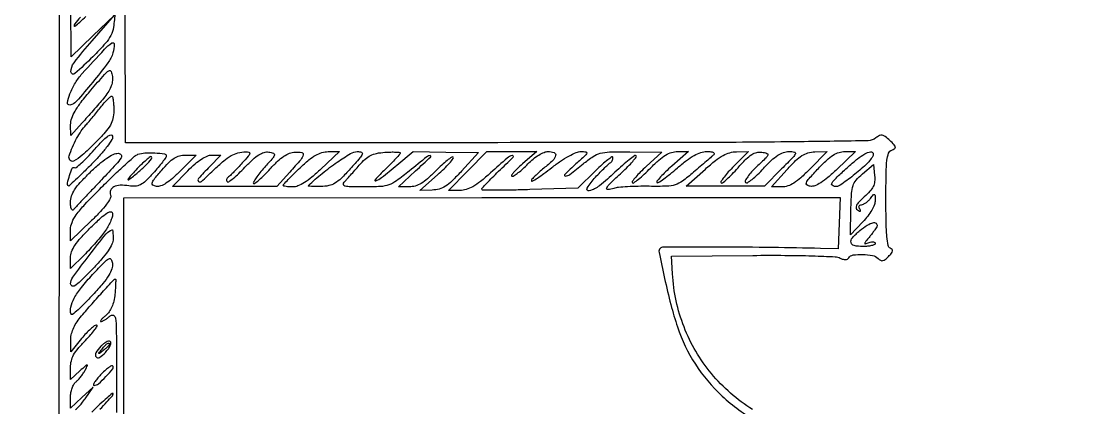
# Model space of a CAD drawing. Extents: x 48 to 647, y 19 to 617.
# Drawn here: x 48.2 to 352, y 223.8 to 332.7 of the extents above; entities that cross this region are included whole.
import ezdxf

# ---------------------------------------------------------------- set-up
doc = ezdxf.new("R2010")
doc.units = 0

msp = doc.modelspace()

# ---------------------------------------------------------------- linework, layer by layer
for points in [[(129.254687, 546.763278, -0.000001), (62.367793, 546.881024, -0.027436)], [(583.031247, 392.39973, 0.000002), (583.104035, 414.370443, 0.000041)], [(254.398569, 223.170549, -0.079014), (242.769695, 233.37663, -0.080703), (235.058416, 246.486247, -0.078321), (231.790348, 261.5), (231.5, 266.5), (254.417069, 266.695771, -0.003753), (263.493398, 266.705173, -0.006002), (271.243918, 266.561972, -0.002995), (277.705148, 266.326239, -0.112708), (279.10638, 265.943067, 0.042893), (279.904086, 265.600464, 0.085859), (280.580575, 265.49917, 0.116527), (281.114272, 265.638106, 0.133418), (281.498329, 265.997296, -0.221095), (282.721416, 266.802184, -0.042888), (285.430471, 266.967975, -0.044194), (288.207307, 266.653045, -0.147081), (289.807143, 265.792857, 0.079196), (290.489861, 265.297858, 0.170729), (291.125232, 265.214096, 0.120344), (291.826498, 265.549959, 0.030705), (292.757143, 266.412755, 0.024428), (293.536539, 267.314089, 0.11353), (293.82637, 267.932877, 0.23231), (293.715764, 268.376056, 0.12938), (293.25, 268.703231, -0.26616), (292.632925, 269.442577, -0.021186), (292.282184, 272.06667, -0.017826), (292.061376, 276.087511, -0.004803), (292, 282.476345, -0.003614), (292.054001, 289.948252, -0.025965), (292.293078, 293.544954, -0.059204), (292.770327, 295.524616, -0.215642), (293.657412, 296.422031, 0.057683), (294.479057, 296.851509, 0.303646), (294.660372, 297.299837, 0.142077), (294.338411, 297.907035, 0.012741), (293.094235, 299.126833, 0.023667), (291.817948, 300.207737, 0.118781), (290.968919, 300.585789, 0.161015), (290.17911, 300.477043, 0.054561), (289.186823, 299.847813, -0.165571), (286.971973, 299.049401, -0.001296), (267.783052, 298.757225, -0.002721), (238.87555, 298.549335, -0.000438), (182.5, 298.5), (77.5, 298.5), (77.252585, 413.75)], [(74.593574, 335.300113, -0.017228), (74.097236, 331.063562, -0.079133), (73.347294, 328.714426, -0.067643), (71.856072, 326.544193, -0.010548), (68.270895, 322.758553, -0.016652), (63.220606, 317.975841, -0.63386), (62.119308, 318.447964, -0.177643), (62.976051, 321.070903, -0.011816), (68.108563, 327.277485), (74.37436, 334.5), (68.257947, 328.601332), (62.141534, 322.702664), (62.086296, 337.601332)], [(64.7625, 333.90409, 0.00538), (63.197738, 332.001183, 0.170996), (63, 331.439894, 0.632371), (63.229739, 331.330886, 0.011058), (64.590349, 332.49293, 0.013798), (66.336176, 334.140848, 0.007295)], [(77, 173.989361), (77, 282.978722), (178.043828, 282.990294), (279.087657, 283.001867), (278.793828, 275.750933), (278.5, 268.5), (273.5, 268.643082, 0.004105), (260.047137, 268.917532, 0.002832), (244.808688, 269.016959, 0.000331), (229.164394, 269.020094, 0.198793), (228.348647, 268.681981, 0.251719), (228.002562, 267.531497, 0.003544), (229.54715, 260.215601, 0.010302), (231.325464, 252.813036, 0.015873), (233.196351, 246.5, 0.063785), (238.237626, 235.990018, 0.062181), (245.801452, 226.9889, 0.059547), (255.66894, 219.812605, 0.05055)], [(63.41925, 223.179677, 0.022838), (64.247651, 223.954688, 0.024397), (65.177017, 225.005313, 0.018072), (66.102403, 226.25), (68.340995, 229.5), (65.170497, 226.562909), (62, 223.625818), (62, 226.690464, -0.045215), (62.114896, 227.958422, -0.040558), (62.456663, 229.233867, -0.042854), (62.958173, 230.331626, -0.091222), (63.554596, 231.045311, 0.034949), (64.228152, 231.688826, 0.018739), (64.970109, 232.568174, 0.018572), (65.663163, 233.526251, 0.027559), (66.190314, 234.417756, 0.010763), (66.77547, 235.606662, 0.621124), (66.656765, 235.754731, 0.129604), (66.256183, 235.549048, 0.002879), (64.635717, 234.075686), (62, 231.651372), (62, 235.037834, -0.058989), (62.222518, 236.917367, -0.066571), (62.877208, 238.612193, -0.050202), (64.119232, 240.420291, -0.018454), (66.208208, 242.712148, 0.012422), (67.745655, 244.358582, 0.02521), (68.853836, 245.740444, 0.03447), (69.468577, 246.728407, 0.565443), (69.305203, 247, 0.164419), (68.705538, 246.797329, 0.020007), (67.620516, 245.898438, 0.02201), (66.384913, 244.686153, 0.016485), (65.130525, 243.25), (62.067061, 239.5), (62.03353, 242.673275, -0.058142), (62.199102, 244.235557, -0.043471), (62.725471, 245.886581, -0.040086), (63.585375, 247.556025, -0.033647), (64.747377, 249.173275, -0.006949), (67.654288, 252.595178, -0.005387), (70.910481, 256.241956, -0.001158), (74.173519, 259.801503, -0.20962), (74.626182, 260, -0.416361), (74.737596, 259.887766, -0.004973), (74.717969, 258.751562, -0.011194), (74.649859, 257.379701, -0.006664), (74.510471, 255.75, -0.031692), (74.192149, 253.802431, -0.045082), (73.648317, 252.136177, -0.05142), (72.891253, 250.77741, -0.069567), (71.934138, 249.75, 0.016666), (71.159597, 249.077194, 0.039207), (70.641396, 248.514062, 0.09092), (70.45004, 248.150202, 0.505958), (70.560475, 248, 0.118036), (70.973005, 248.098762, 0.02317), (71.640806, 248.477845, 0.023405), (72.394478, 249.003963, 0.019835), (73.140009, 249.626707, -0.292531), (74.078136, 249.784251, -0.262973), (74.684543, 248.992652, -0.03299), (74.903055, 246.022557, -0.001871), (74.9375, 236.815354), (74.9375, 222.377294)], [(70.299264, 223.275194, 0.01004), (72.2375, 225.325869, 0.005337), (73.806519, 227.091651, 0.180882), (74, 227.608978, 0.628002), (73.776295, 227.716842, 0.008284), (72.2375, 226.449937, 0.012145), (70.302343, 224.71935, 0.006554), (68, 222.5)]]:
    msp.add_lwpolyline(points, format="xyb")
msp.add_lwpolyline([(58.988469, 543), (58.744235, 296.25), (58.5, 49.5)])
for points in [[(73.961962, 323.867369, -0.09149), (72.552251, 321.034671, -0.011121), (68.238764, 315.550585, -0.007932), (63.615274, 310.112214, -0.173371), (61.816221, 309.112935, -0.512397), (61.15432, 309.772127, -0.053382), (61.835951, 312.271503, -0.041062), (63.361077, 315.388967, -0.05001), (65.292957, 318, -0.002677), (71.566748, 324.839432, -0.0571), (73.649598, 326.62636, -0.611694), (74.333536, 326.250102, -0.062381)], [(71.301327, 310.99893, -0.002695), (69.996986, 309.468181, -0.001458), (68.37615, 307.597699, -0.001452), (66.714678, 305.70272, -0.002291), (65.277058, 304.087609), (62.054115, 300.5), (62.027058, 303.549966, -0.086019), (62.326018, 305.370709, -0.048805), (63.263637, 307.40497, -0.03306), (64.967708, 309.919903, -0.011347), (67.75, 313.330349, -0.002901), (71.55168, 317.728313, -0.071176), (72.771114, 318.776613, -0.455775), (73.421239, 318.584498, -0.08106), (73.801327, 317.191704, -0.064366), (73.765707, 315.702395, -0.05787), (73.356676, 314.213329, -0.049612), (72.545642, 312.666186, -0.029595)], [(74.2, 307.44937, -0.056834), (73.953366, 305.286616, -0.075945), (73.223979, 303.453507, -0.05007), (71.737957, 301.416866, -0.012188), (68.88416, 298.382703, -0.015462), (65.287374, 294.959159, -0.066592), (62.84939, 293.302612, -0.358068), (61.837172, 293.533068, -0.246993), (61.622062, 294.75, -0.023056), (62.557163, 297.269095, -0.02351), (63.714867, 299.674602, -0.024828), (65.008605, 301.807605, -0.038049), (66.35194, 303.5, 0.009418), (67.238984, 304.49491, 0.003873), (68.405266, 305.875183, 0.003831), (69.634302, 307.376032, 0.004907), (70.741389, 308.777218, -0.014666), (71.747473, 310.000709, -0.02477), (72.668791, 310.956466, -0.022472), (73.433099, 311.61245, -0.379185), (73.739449, 311.593884, -0.157364), (73.920697, 311.23991, -0.012599), (74.064713, 310.186456, -0.016058), (74.166447, 308.894059, -0.011611)], [(67.903358, 292.402491, -0.003265), (65.475294, 289.984436, -0.005446), (63.396126, 287.98476, -0.001191), (61.568688, 286.273295, -0.407245), (61.394294, 286.277344, -0.251838), (61.151905, 287.118083, -0.023489), (61.724989, 289.275045, -0.024081), (62.473533, 291.295451, -0.459046), (63.040176, 291.47517, 0.31542), (63.562089, 291.505219, 0.01395), (65.030383, 292.733176, 0.019264), (66.768057, 294.394427, 0.012069), (68.675827, 296.462009, -0.00974), (70.946854, 298.946402, -0.041539), (72.446551, 300.28238, -0.118232), (73.359163, 300.678297, -0.402595), (73.847369, 300.350332, -0.196836), (73.676424, 299.383051, -0.019632), (72.315898, 297.406624, -0.021493), (70.376447, 295.03324, -0.013209)], [(88.995516, 294.752881, -0.157714), (88.850015, 294.293682, -0.008061), (87.910463, 293.020699, -0.012201), (86.714404, 291.530534, -0.008491), (85.295422, 289.905237, -0.016045), (83.151287, 287.679825, -0.072137), (81.692373, 286.62083, -0.105439), (80.280171, 286.224275, -0.056192), (78.459603, 286.312843, 0.048057), (75.987867, 286.473325, 0.108625), (74.179219, 286.016111, 0.184799), (73.283644, 285.037876, 0.187721), (73.277428, 283.719419, -0.221572), (73.211366, 282.773029, -0.033225), (72.152354, 281.128853, -0.028096), (70.413928, 279.043082, -0.012759), (67.923145, 276.507629), (62, 270.778271), (62, 273.961716, -0.098384), (62.408435, 276.017354, -0.060047), (63.625308, 278.181536, -0.031875), (66.035037, 281.066401, -0.006259), (70.75, 285.908028, -0.005105), (74.211201, 289.304257, -0.007194), (77.370312, 292.255112, -0.004466), (80.073248, 294.664331, -0.093812), (81, 295.209822, -0.073029), (82.974573, 295.608283, -0.027609), (85.796952, 295.60297, -0.019893), (88.478383, 295.342408, -0.373023)], [(70.726466, 288, 0.000669), (67.938067, 285.057676, 0.00094), (65.458263, 282.424062, 0.000548), (63.373256, 280.196488, 0.01286), (62.799878, 279.55, -0.345618), (62.500765, 279.487668, -0.189773), (62.234964, 279.781338, -0.065787), (62.054662, 280.554326, -0.024448), (62, 281.671575, -0.080228), (62.288894, 283.460436, -0.064458), (63.1361, 285.21893, -0.042191), (64.740787, 287.27789, -0.012745), (67.508461, 290.121575, -0.015213), (70.038779, 292.446088, -0.029118), (72.226559, 294.124451, -0.03607), (74.059276, 295.183704, -0.113472), (75.435049, 295.5, -0.24939), (76.233213, 295.075489, -0.296724), (76.246851, 294.237806, -0.046002), (74.836952, 292.392984, -0.003847)], [(92.884751, 290.411067, -0.016839), (90.715263, 288.382988, -0.037752), (88.91101, 287.032397, -0.051482), (87.411473, 286.281524, -0.131395), (86.211781, 286.161067, -0.091216), (85.208093, 286.51967, -0.355509), (84.990634, 287.092931, -0.090314), (85.549325, 288.113863, -0.005745), (87.735456, 290.75, -0.019763), (89.670102, 292.854543, -0.055257), (91.22946, 294.109131, -0.074872), (92.725431, 294.772967, -0.067145), (94.408426, 295), (97.473684, 295)], [(110.437091, 292.765907, -0.005011), (109.241398, 291.475527, -0.005818), (108.077528, 290.272816, -0.005217), (107.07097, 289.277587, -0.034247), (106.52896, 288.82028, 0.070776), (106.20364, 288.502491, 0.097988), (106.022877, 288.138046, 0.119072), (106.012991, 287.78576, 0.145112), (106.169712, 287.496955, 0.364691), (106.604051, 287.459512, 0.0164), (107.893665, 288.432186, 0.021006), (109.449194, 289.799275, 0.012686), (111.179376, 291.539832, -0.0157), (113.407574, 293.754532, -0.045652), (115.121385, 295.083867, -0.069128), (116.569429, 295.748751, -0.110302), (117.922061, 295.84725, -0.048116), (119.233675, 295.521848, -0.394955), (119.493057, 295.022594, -0.109798), (119.033664, 294.165173, -0.004472), (116.706951, 291.509818, 0.01228), (115.37792, 289.944414, 0.02001), (114.338313, 288.546196, 0.014915), (113.597471, 287.389108, 0.343942), (113.642541, 287.024126, 0.381443), (113.999836, 287.003887, 0.011856), (115.220656, 288.023733, 0.017625), (116.680298, 289.396955, 0.010578), (118.319026, 291.122866, -0.019115), (120.394012, 293.234852, -0.040646), (122.181522, 294.664923, -0.053364), (123.796745, 295.52002, -0.08317), (125.331858, 295.854131, -0.058524), (127.212436, 295.72498, -0.436416), (127.638032, 295.049621, -0.11322), (126.92633, 293.702912, -0.006592), (123.823408, 290.19937), (120.146816, 286.156746), (105.451849, 286.166662), (90.756882, 286.176578), (95.086649, 290.588289, -0.01996), (97.110943, 292.492566, -0.035168), (98.945339, 293.871622, -0.043616), (100.561626, 294.727828, -0.100329), (101.904375, 295), (104.392334, 295), (101.196167, 291.702393, 0.007741), (98.071223, 288.376762, 0.403892), (98.09448, 287.572222, 0.396318), (98.909434, 287.556306, 0.007721), (102.25, 290.671936, -0.013142), (105.215605, 293.378339, -0.048627), (107.280838, 294.841132, -0.069471), (109.178954, 295.600084, -0.050272), (111.437091, 295.921053, -0.079338), (112.326842, 295.815923, -0.423315), (112.534906, 295.429534, -0.100899), (112.101694, 294.651487, -0.007037)], [(132.593516, 291, -0.01578), (130.069991, 288.759895, -0.033121), (127.948886, 287.219214, -0.043421), (126.152198, 286.29479, -0.097408), (124.653377, 286, -0.015768), (123.636201, 286.032087, -0.02578), (122.779429, 286.130719, -0.02359), (122.134058, 286.270527, -0.339815), (122, 286.445002, -0.190004), (122.113288, 286.732359, -0.002755), (123.395313, 288.090506, -0.007121), (124.929402, 289.652689, -0.004583), (126.75, 291.421822, -0.016828), (129.209539, 293.615136, -0.043467), (131.160371, 294.971973, -0.059312), (132.907482, 295.71548, -0.06926), (134.690139, 295.97682), (137.880279, 296)], [(140.891331, 291.101746, -0.014705), (138.350272, 288.429777, -0.059905), (136.584278, 287.055129, -0.083113), (134.849594, 286.370468, -0.046058), (132.583333, 286.101746, -0.00919), (131.109184, 286.090555, -0.01813), (129.939583, 286.145618, -0.019566), (129.128969, 286.245358, -0.620915), (129.083333, 286.393976, -0.018816), (133.015147, 289.840957, -0.018848), (137.192818, 292.980514, -0.015609), (140.97446, 295.434193, -0.134642), (142.891331, 295.978492, -0.083936), (144.040705, 295.794792, -0.432856), (144.279068, 295.272049, -0.081396), (143.61271, 294.189143, -0.004207)], [(155, 295.576178, -0.183544), (154.878359, 295.255973, -0.004071), (153.751563, 294.007551, -0.008686), (152.37878, 292.562483, -0.005697), (150.75, 290.943828, 0.010529), (147.878616, 288.034605, 0.794892), (148.095823, 287.70698, 0.079771), (149.731744, 288.637325, 0.004955), (154.059324, 292.181469), (158.618648, 295.991513), (167.834508, 295.863415), (177.050368, 295.735316), (172.275184, 290.475528, -0.0136), (169.616889, 287.702865, -0.051199), (167.742295, 286.196399, -0.076127), (166.018362, 285.420996, -0.060709), (164, 285.117094), (160.5, 285.018448), (165.495598, 289.430292, 0.011096), (167.370922, 291.162042, 0.018528), (168.859837, 292.71006, 0.013044), (169.954845, 294.002731, 0.382728), (169.93323, 294.400103, 0.364418), (169.530032, 294.435057, 0.014277), (168.247889, 293.47845, 0.019503), (166.70495, 292.156124, 0.011805), (164.979424, 290.479035, -0.017287), (162.684426, 288.296866, -0.046913), (160.874949, 286.972345, -0.065153), (159.240841, 286.266002, -0.07286), (157.541792, 286.039705), (154.5, 286.079411), (159.346747, 290.539705, 0.002786), (163.591981, 294.490361, 0.687328), (163.449036, 294.839514, 0.164647), (162.501958, 294.495415, 0.002166), (157.553041, 290.5, -0.013393), (153.983295, 287.748088, -0.071922), (151.818868, 286.603705, -0.072239), (149.423052, 286.121696, -0.013579), (144.942699, 286, -0.005445), (141.048533, 286.042411, -0.052582), (139.409777, 286.251406, -0.298261), (138.978907, 286.7055, -0.242065), (139.178571, 287.361278, 0.008328), (139.874741, 288.10276, 0.002167), (140.968748, 289.318117, 0.002203), (142.203397, 290.714064, 0.002249), (143.417167, 292.111278, -0.030291), (145.102412, 293.844655, -0.067439), (146.613873, 294.888134, -0.068574), (148.332277, 295.481784, -0.032224), (150.667167, 295.790057, -0.010872), (152.32851, 295.865038, -0.018172), (153.72723, 295.846879, -0.012586), (154.829464, 295.764617, -0.385315)], [(189.5, 292.52267, 0.012762), (188.037836, 291.19592, 0.026656), (186.984564, 290.076789, 0.040619), (186.419005, 289.285591, 0.570767), (186.553833, 289.037547, 0.158112), (187.143666, 289.205889, 0.017503), (188.294601, 290.039154, 0.019953), (189.623844, 291.162286, 0.014893), (191, 292.5, -0.029046), (192.499532, 293.877317, -0.033485), (194.08198, 295.00208, -0.036561), (195.557639, 295.766364, -0.101546), (196.696167, 296, -0.088598), (198.399395, 295.695808, -0.383888), (198.837694, 294.862576, -0.142796), (198.02168, 293.477832, -0.020292), (195.500029, 291.292632, 0.012424), (194.159248, 290.167182, 0.017591), (193.028167, 289.095728, 0.013784), (192.162745, 288.166237, 0.182515), (192.000029, 287.735377, 0.581908), (192.22417, 287.607989, 0.010156), (193.689071, 288.521348, 0.014201), (195.543759, 289.807238, 0.007732), (197.75, 291.484749, -0.017875), (200.207198, 293.275605, -0.02336), (202.581097, 294.722415, -0.024648), (204.643798, 295.722257, -0.100872), (206, 295.998589, -0.037884), (207.373389, 295.894297, -0.485405), (207.593727, 295.505389, -0.110232), (207.087259, 294.777522, -0.004008), (204.568347, 292.499218, 0.008794), (201.383437, 289.562618, 0.674663), (201.571269, 289.090545, 0.16752), (202.814943, 289.512206, 0.006909), (206.552059, 292.489146, -0.023882), (209.379468, 294.588646, -0.084776), (211.432241, 295.509827, -0.057963), (214.047906, 295.87008, -0.007218), (219.794912, 295.908218), (228.779721, 295.838144), (224.369407, 291.772859, 0.011492), (222.715802, 290.17679, 0.019107), (221.407228, 288.749146, 0.013783), (220.453121, 287.559915, 0.374682), (220.4786, 287.188067, 0.370686), (220.859891, 287.159251, 0.011556), (222.196697, 288.19172, 0.017417), (223.796926, 289.582787, 0.010524), (225.59792, 291.33428, -0.016524), (227.983744, 293.599467, -0.044598), (229.859997, 294.988514, -0.062371), (231.533511, 295.743027, -0.074886), (233.239657, 296), (236.28158, 296), (231.597349, 291.876775, 0.010529), (229.836923, 290.26014, 0.017594), (228.434782, 288.819075, 0.011838), (227.391924, 287.61275, 0.386302), (227.409023, 287.257644, 0.356288), (227.78869, 287.219217, 0.00907), (229.310362, 288.26428, 0.015338), (231.125136, 289.645642, 0.009354), (233.185288, 291.380869, -0.016281), (235.780797, 293.506259, -0.035777), (237.922757, 294.915916, -0.04746), (239.768681, 295.730725, -0.080382), (241.432824, 296, -0.023634), (242.591838, 295.945185, -0.080353), (243.321353, 295.755112, -0.24165), (243.560338, 295.460394, -0.262147), (243.45, 295.110673, -0.008532), (242.843008, 294.561579, -0.000868), (241.378601, 293.286082, -0.001085), (239.627614, 291.772963, -0.000865), (237.732472, 290.148142, -0.016804), (234.588653, 287.639908, -0.083374), (232.582919, 286.612349, -0.070387), (230.203291, 286.212335, -0.009961), (225.225772, 286.182077, 0.008715), (222.098316, 286.170857, 0.009875), (219.101013, 286.048595, 0.009179), (216.563947, 285.848068, 0.052573), (215.2433, 285.577221, -0.056509), (213.569967, 285.247707, -0.584741), (213.258304, 285.7091, -0.084899), (214.204958, 286.997802, -0.005783), (217.520453, 290.125618, 0.010991), (219.21704, 291.759893, 0.018285), (220.563403, 293.218047, 0.012695), (221.554905, 294.435155, 0.377434), (221.531559, 294.801774, 0.368822), (221.145676, 294.83221, 0.008533), (219.570529, 293.647055, 0.014855), (217.697673, 292.09559, 0.009001), (215.570967, 290.155561, -0.020863), (211.194212, 286.349181, -0.105963), (208.319803, 284.914473, -0.675799), (207.74439, 285.697049, -0.047652), (210.053833, 288.736137, -0.005751), (211.428485, 290.192486, -0.007744), (212.708001, 291.476772, -0.005543), (213.803758, 292.519666, -0.079176), (214.25, 292.81947, 0.106219), (214.537043, 293.035514, 0.06105), (214.779687, 293.396343, 0.056879), (214.944174, 293.838129, 0.060771), (215, 294.295741, 0.584637), (214.716021, 294.455597, 0.025638), (213.545545, 293.660566, 0.021592), (211.94954, 292.340379, 0.010888), (210.048665, 290.547933), (205.09733, 285.67105), (191.548665, 285.241514, -0.003725), (186.353431, 285.115542, -0.006218), (181.97992, 285.096489, -0.001551), (178.209329, 285.138651, -0.410036), (178, 285.350991, -0.186433), (178.132306, 285.693493, -0.003869), (179.395312, 287.06289, -0.008492), (180.92956, 288.646, -0.005548), (182.75, 290.421822, 0.005903), (186.851642, 294.428619, 0.737345), (186.625752, 294.856834, 0.133682), (185.176219, 294.154637, 0.00475), (180.5, 290, -0.014025), (177.638591, 287.551188, -0.039896), (175.47472, 286.07062, -0.057125), (173.615273, 285.270869, -0.073144), (171.773573, 285), (168.56832, 285), (174, 290.5), (179.43168, 296), (186.46584, 295.985123), (193.5, 295.970246)], [(249.093137, 291.857843, 0.012484), (247.544743, 290.230132, 0.020563), (246.329507, 288.770677, 0.015728), (245.462898, 287.561316, 0.358163), (245.501679, 287.164987, 0.381319), (245.892226, 287.14278, 0.013769), (247.131355, 288.185076, 0.019069), (248.617064, 289.611393, 0.01142), (250.276189, 291.410952, -0.014482), (252.527424, 293.822934, -0.05264), (254.1478, 295.148641, -0.085274), (255.548591, 295.758117, -0.098717), (257, 295.82123, -0.038113), (258.43866, 295.485091, -0.423239), (258.676577, 295.01006, -0.116136), (258.179741, 294.230935, -0.004046), (255.569589, 291.731167, 0.019013), (254.119107, 290.256317, 0.031173), (253.022488, 288.891095, 0.032793), (252.338043, 287.771807, 0.330942), (252.417909, 287.263745, 0.348446), (252.9443, 287.208215, 0.024665), (254.235152, 288.119663, 0.026364), (255.80072, 289.484017, 0.015978), (257.51073, 291.25, -0.017044), (259.713508, 293.515206, -0.044173), (261.487162, 294.940706, -0.062073), (263.06471, 295.731604, -0.085391), (264.624817, 296, -0.043743), (266.195754, 295.862301, -0.479688), (266.460238, 295.379775, -0.093487), (265.83617, 294.426337, -0.002957), (262.588476, 291.089826), (257.752135, 286.179653), (246.699717, 286.185399), (235.6473, 286.191145), (241.07365, 291.052279, -0.01456), (243.907909, 293.446303, -0.040908), (246.063064, 294.890881, -0.057446), (247.947667, 295.67432, -0.066686), (249.867647, 295.956706), (253.235294, 296)], [(270.5, 291, -0.015146), (267.976608, 288.58872, -0.04139), (266.013138, 287.097139, -0.05922), (264.309974, 286.277306, -0.082769), (262.646261, 286), (259.717338, 286), (264.108669, 290.898254, -0.015432), (266.534684, 293.441842, -0.052866), (268.319231, 294.863103, -0.075267), (269.996184, 295.605307, -0.059331), (271.962408, 295.898254), (275.424816, 296)], [(278.133823, 290.941564, -0.014541), (275.620579, 288.680284, -0.034296), (273.591896, 287.185458, -0.047048), (271.945116, 286.343893, -0.130715), (270.665179, 286.191564, -0.120559), (269.716369, 286.572139, -0.358739), (269.548635, 287.201406, -0.076662), (270.311117, 288.361644, -0.005297), (272.975167, 291.25, -0.016363), (275.309455, 293.570599, -0.045849), (277.132024, 294.979561, -0.065071), (278.762677, 295.74029, -0.076787), (280.443812, 296), (283.437289, 296)], [(288.29969, 294.67725, -0.068948), (286.340201, 292.261291, -0.02167), (282.796999, 289.22605, -0.015679), (279.091489, 286.503566, -0.20341), (277.449556, 286.169114, -0.134358), (276.820846, 286.486514, -0.312975), (276.70672, 286.974966, -0.095553), (277.212833, 287.768703, -0.011914), (278.660289, 289.226069, -0.006159), (279.929774, 290.415052, -0.004205), (281.40021, 291.736112, -0.004238), (282.839738, 292.986131, -0.00853), (284, 293.942799, -0.036381), (286.012935, 295.319122, -0.089694), (287.689149, 295.927363, -0.344615), (288.358147, 295.566602, -0.243728)], [(80.435023, 290.779019, 0.006388), (79.035885, 289.252648, 0.024474), (78.225193, 288.250589, 0.376936), (78.242431, 288.058827, 0.366), (78.437974, 288.047376, 0.015532), (81.006686, 290.100402, 0.020804), (83.194707, 292.126292, 0.01458), (84.859863, 293.902656, 0.396325), (84.84176, 294.491573, 0.375186), (84.500404, 294.514661, 0.012444), (83.352699, 293.595592, 0.0181), (81.97771, 292.349395, 0.010897)], [(285.897381, 283.199618, 0.01597), (284.371315, 281.745821, 0.075501), (283.664374, 280.770082, 0.182489), (283.582652, 280.064265, 0.1953), (283.991504, 279.505251, 0.019171), (284.563944, 279.181104, 0.252658), (284.799016, 279.185349, 0.391563), (284.855943, 279.362236, 0.029635), (284.595492, 279.845492, -0.080527), (284.412632, 280.286745, -0.158828), (284.443704, 280.660863, -0.183778), (284.680434, 280.909242, -0.111941), (285.08074, 281, 0.109243), (285.634252, 281.122395, 0.042627), (286.317604, 281.514063, 0.03961), (287.011072, 282.080403, 0.039391), (287.607954, 282.75, -0.010127), (288.439892, 283.801042, -0.330215), (288.737035, 283.874736, -0.289673), (288.924064, 283.608332, -0.008616), (288.968197, 282.183246, -0.101438), (288.747485, 281.025991, -0.033976), (287.981609, 279.474586, -0.031465), (286.856099, 277.791436, -0.027582), (285.480893, 276.183246), (281.961787, 272.5), (282.12212, 279.779941, -0.009638), (282.305198, 284.210658, -0.064639), (282.719687, 286.369695, -0.099743), (283.606973, 287.928043, -0.03827), (285.391226, 289.685623), (288.5, 292.311365), (288.810386, 289.195541, -0.052746), (288.800064, 287.505165, -0.085394), (288.401177, 286.127718, -0.070843), (287.50054, 284.793291, -0.026616)], [(71.872165, 273.755781, -0.017932), (70.733267, 272.24257, -0.008292), (69.151147, 270.35515, -0.008201), (67.421056, 268.424297, -0.011287), (65.799954, 266.751111), (62, 263.002222), (62, 265.979998, -0.086644), (62.305359, 267.728917, -0.060454), (63.208061, 269.521633, -0.039352), (64.89219, 271.665378, -0.012147), (67.75, 274.619342, -0.00837), (70.542332, 277.278151, -0.039669), (72.279005, 278.639601, -0.114316), (73.299888, 279.021456, -0.395495), (73.822211, 278.646236, -0.112607), (73.797148, 277.801305, -0.031386), (73.382297, 276.535362, -0.029985), (72.718106, 275.122244, -0.027506)], [(74, 271.400443, -0.10837), (73.66323, 269.864897, -0.041977), (72.583307, 267.959817, -0.030502), (70.760695, 265.614255, -0.012468), (68.018898, 262.650443, -0.0056), (64.788609, 259.402289, -0.047189), (63.188183, 258.101063, -0.257884), (62.41846, 258.036587, -0.293192), (62.018898, 258.647516, -0.161757), (62.618488, 260.506914, -0.005569), (67.26165, 266.693789, -0.0059), (72.023784, 272.744961, -0.148067), (73.75, 273.9215, -0.463492), (73.849466, 273.858614, -0.010035), (73.926563, 273.213321, -0.015678), (73.982087, 272.391836, -0.009034)], [(289.406913, 274.75, -0.020615), (289.025061, 274.138847, -0.007478), (288.435301, 273.303315, -0.007401), (287.761803, 272.406993, -0.008751), (287.097896, 271.580435, 0.004493), (286.101163, 270.36093, 0.201248), (286.012843, 270.052674, 0.470206), (286.189378, 269.938626, 0.011054), (287.25, 270.29905, -0.042534), (287.92072, 270.480835, -0.077801), (288.485937, 270.494609, -0.124459), (288.857976, 270.346629, -0.240635), (289, 270.068615, -0.296819), (288.781047, 269.732278, -0.043375), (287.971875, 269.455156, -0.037413), (286.841337, 269.262872, -0.023424), (285.5, 269.2, -0.04833), (283.008241, 269.44142, -0.30738), (282.158674, 270.298153, -0.232944), (282.534566, 271.640907, -0.032577), (284.655539, 273.718163, -0.041175), (286.70282, 275.2032, -0.083041), (288.549235, 275.939711, -0.299134), (289.360921, 275.627241, -0.292767)], [(68.317502, 255.574478, -0.009792), (66.060895, 253.186381, -0.017648), (64.106773, 251.333449, -0.01369), (62.534999, 250.019863, -0.511499), (62.152362, 250.128581, -0.150325), (62.054456, 252.087461, -0.062556), (63.030575, 254.578764, -0.044161), (65.048121, 257.614029, -0.019135), (68.223515, 261.28476, -0.003972), (71.552088, 264.7912, -0.072094), (72.769061, 265.734785, -0.402512), (73.421695, 265.568315, -0.107471), (73.817502, 264.455004, -0.116575), (73.656966, 262.926394, -0.054497), (72.793813, 261.119399, -0.034879), (71.126838, 258.805225, -0.010886)], [(70.531025, 241.034283, 0.048468), (69.134186, 239.153098, 0.309359), (69.199722, 238.028252, 0.398369), (70.15289, 237.879942, 0.053242), (71.845027, 239.335039, 0.030702), (72.66068, 240.31768, 0.052349), (73.196621, 241.239092, 0.074586), (73.401234, 241.968971, 0.293423), (73.208852, 242.370922, 0.191451), (72.723469, 242.456867, 0.065065), (72.033848, 242.218324, 0.053375), (71.264863, 241.725845, 0.039763)], [(73, 241.622445, -0.184603), (72.91885, 241.410139, -0.013803), (72.485938, 240.952641, -0.017649), (71.920402, 240.425681, -0.012436), (71.25, 239.872445, -0.001576), (70.120493, 238.99236, -0.377591), (70, 239, -0.377591), (69.99236, 239.120493, -0.001576), (70.872445, 240.25, -0.017685), (71.76332, 241.306759, -0.065617), (72.426111, 241.869516, -0.241985), (72.806605, 241.90695, -0.307699)], [(70.490006, 232.989569, 0.016644), (69.46085, 231.84118, 0.035747), (68.764676, 230.878186, 0.064715), (68.470051, 230.227602, 0.503815), (68.638595, 230, 0.182619), (69.864361, 230.463141, 0.022187), (71.973213, 232.4953, 0.019101), (73.889238, 234.673931, 0.384575), (73.847707, 235.485626, 0.34485), (73.508561, 235.526947, 0.024088), (72.657809, 234.955983, 0.026047), (71.623601, 234.100088, 0.01585)]]:
    msp.add_lwpolyline(points, format="xyb", close=True)

doc.saveas('drawing.dxf')
